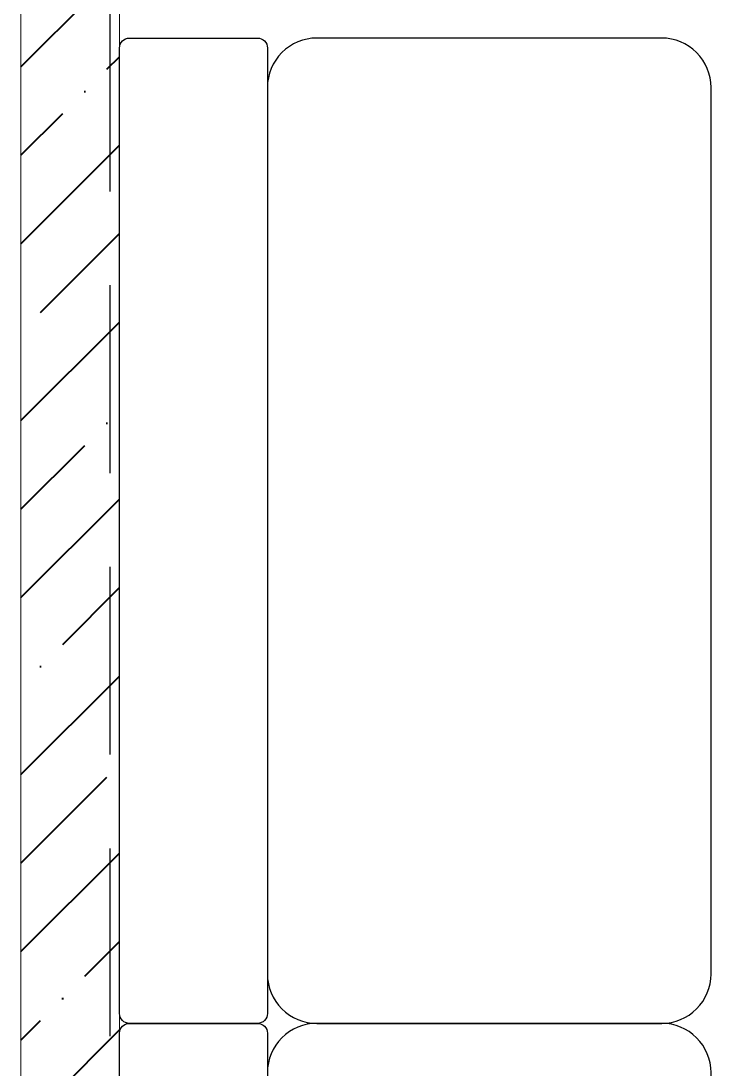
# Model space of a CAD drawing. Header units: millimetres. Extents: x 567392 to 582402, y 4512800 to 4518063.
# Drawn here: x 575644.7 to 575714.7, y 4513411.4 to 4513517.7 of the extents above; entities that cross this region are included whole.
import ezdxf

# ---------------------------------------------------------------- set-up
doc = ezdxf.new("R2010")
doc.units = ezdxf.units.MM
doc.linetypes.add('DASHED2', pattern=[9.525, 6.35, -3.175])
doc.layers.add('a_p1_d', color=1, linetype='DASHED2')
doc.layers.add('hatch', color=251, linetype='Continuous', lineweight=40)
doc.layers.add('tefriş', color=251, linetype='Continuous', lineweight=13)
doc.layers.add('tefris', color=7, linetype='Continuous', lineweight=13, true_color=0x474747)

msp = doc.modelspace()

# ---------------------------------------------------------------- hatches: boundary and pattern name
at = {"layer": 'hatch'}
h = msp.add_hatch(dxfattribs=at)
h.set_pattern_fill('ANSI35', color=256, scale=2)
h.set_pattern_definition([(45, (500407.795, 4489427.766), (-8.9802561, 8.9802561), []), (45, (500416.776, 4489427.766), (-8.9802561, 8.9802561), [15.875, -3.175, 0, -3.175])])
h.paths.add_polyline_path([(575654.65, 4513830.52), (575644.65, 4513830.52), (575644.65, 4513326.52), (575654.65, 4513326.52)])

# ---------------------------------------------------------------- linework, layer by layer
at = {"layer": 'a_p1_d', "ltscale": 3}
msp.add_lwpolyline([(575653.65, 4515062.52), (575653.65, 4513366.52)], dxfattribs=at)
at = {"layer": 'tefris', "linetype": 'Continuous', "lineweight": 25}
for points in [[(575668.65, 4513415.989), (575655.65, 4513415.989, -0.4142136), (575654.65, 4513416.989), (575654.65, 4513514.989, -0.4142136), (575655.65, 4513515.989), (575668.65, 4513515.989, -0.4142136), (575669.65, 4513514.989), (575669.65, 4513416.989, -0.4142136)], [(575674.65, 4513415.989), (575709.65, 4513415.989, 0.4142136), (575714.65, 4513420.989), (575714.65, 4513510.989, 0.4142136), (575709.65, 4513515.989), (575674.65, 4513515.989, 0.4142136), (575669.65, 4513510.989), (575669.65, 4513420.989, 0.4142136)], [(575668.65, 4513315.989), (575655.65, 4513315.989, -0.4142136), (575654.65, 4513316.989), (575654.65, 4513414.989, -0.4142136), (575655.65, 4513415.989), (575668.65, 4513415.989, -0.4142136), (575669.65, 4513414.989), (575669.65, 4513316.989, -0.4142136)], [(575674.65, 4513315.989), (575709.65, 4513315.989, 0.4142136), (575714.65, 4513320.989), (575714.65, 4513410.989, 0.4142136), (575709.65, 4513415.989), (575674.65, 4513415.989, 0.4142136), (575669.65, 4513410.989), (575669.65, 4513320.989, 0.4142136)]]:
    msp.add_lwpolyline(points, format="xyb", close=True, dxfattribs=at)
at = {"layer": 'tefriş'}
for p, q in [((575654.65, 4513287.787), (575654.65, 4514599.819)), ((575644.65, 4513326.52), (575644.65, 4513830.52))]:
    msp.add_line(p, q, dxfattribs=at)

doc.saveas('drawing.dxf')
